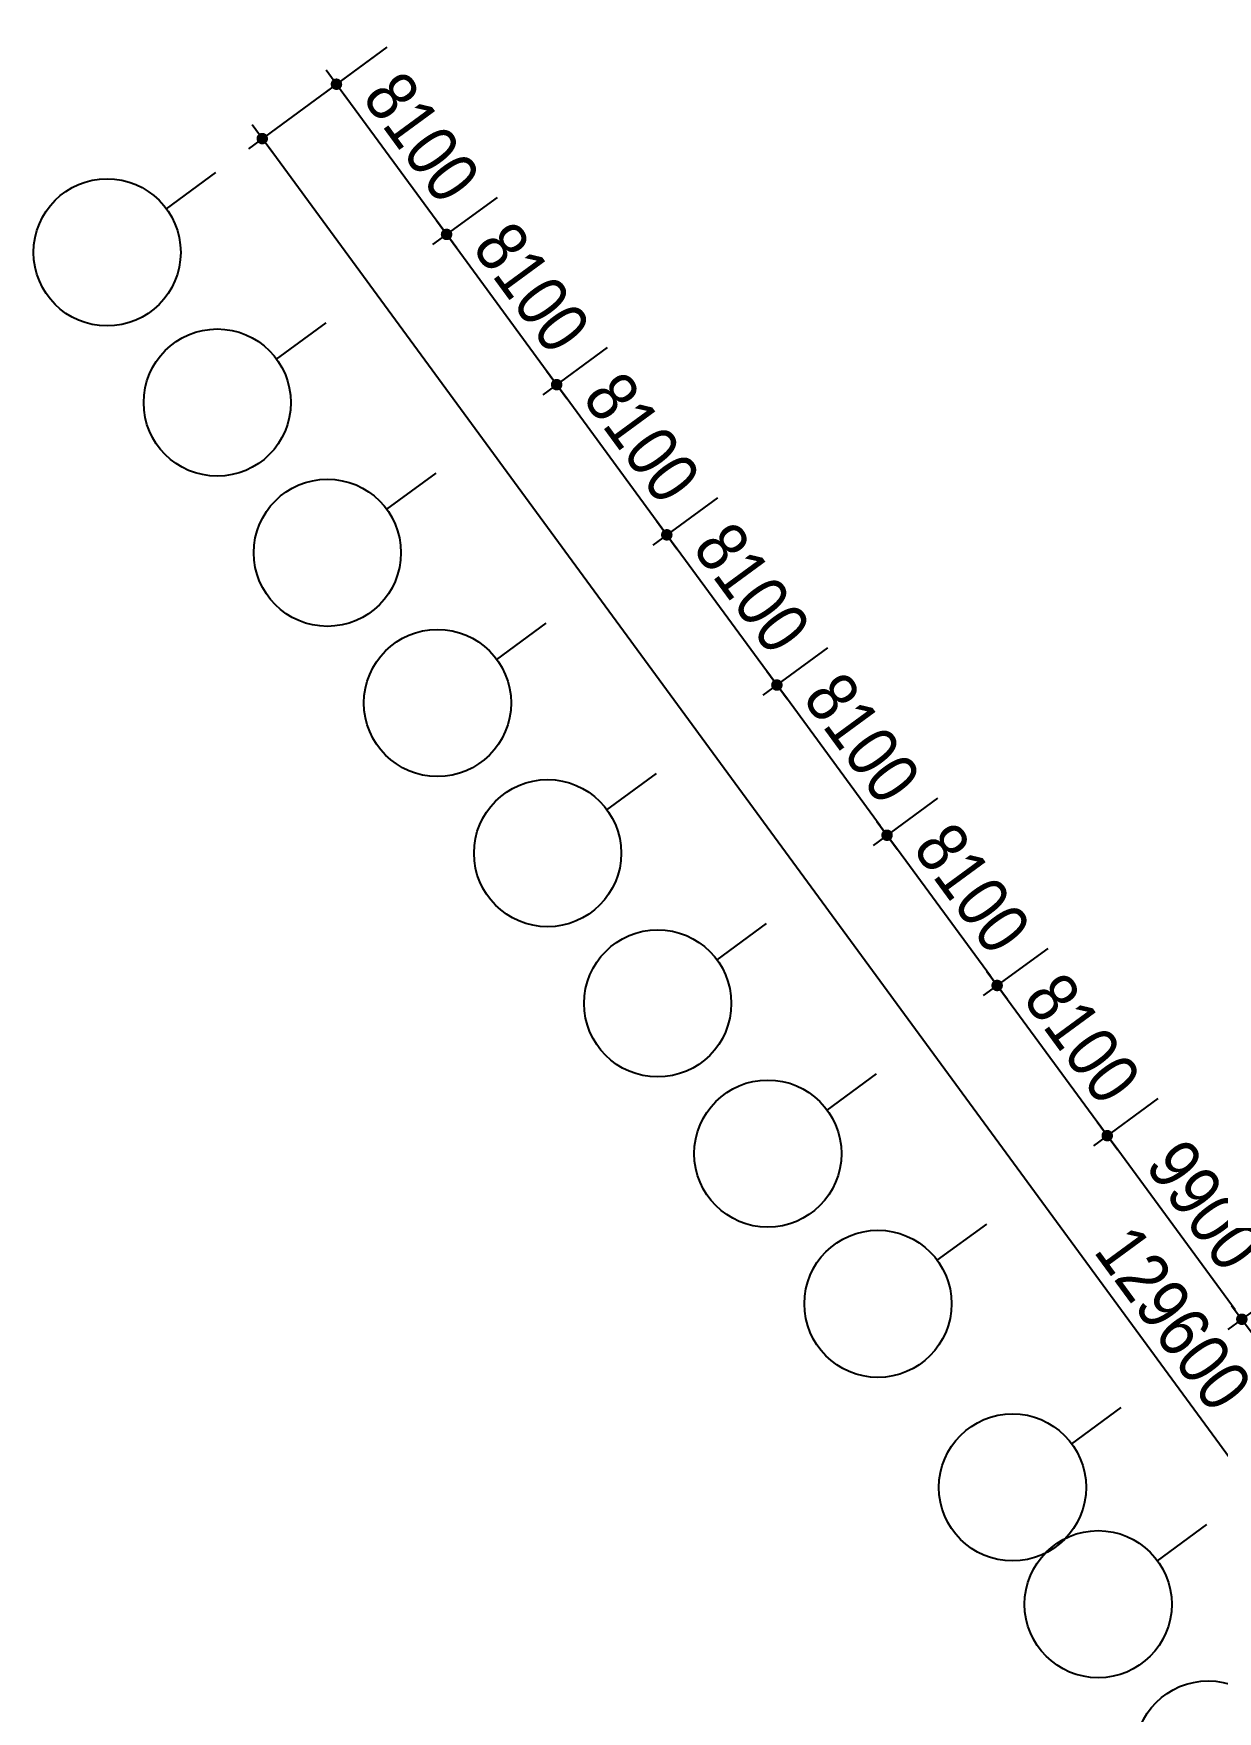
# Model space of a CAD drawing. Header units: millimetres. Extents: x 78082221 to 78451133, y -34402202 to -34172290.
# Drawn here: x 78082221 to 78133712, y -34351429 to -34278459 of the extents above; entities that cross this region are included whole.
import ezdxf

# ---------------------------------------------------------------- set-up
doc = ezdxf.new("R2010")
doc.units = ezdxf.units.MM
doc.header["$LTSCALE"] = 100
doc.header["$MEASUREMENT"] = 0
doc.header["$PDMODE"] = 1
doc.header["$PDSIZE"] = -3
doc.layers.get('0').update_dxf_attribs({"color": 2, "linetype": 'CONTINUOUS'})
doc.layers.get('Defpoints').update_dxf_attribs({"color": 142, "linetype": 'CONTINUOUS'})
doc.layers.add('Z', color=115, linetype='CONTINUOUS')
doc.styles.add('c-b2$0$맑은고딕', font='', dxfattribs={"width": 0.8})
doc.styles.add('돋움', font='', dxfattribs={"width": 0.9})
doc.styles.get('c-b2$0$맑은고딕').set_extended_font_data('Malgun Gothic')
doc.styles.get('돋움').set_extended_font_data('Dotum')
doc.dimstyles.new('c-b2$0$std_style', dxfattribs={"dimscale": 500, "dimtxt": 3, "dimasz": 1, "dimexe": 1.5, "dimexo": 2, "dimgap": 1, "dimtad": 1, "dimtoh": 1, "dimdec": 0, "dimzin": 0, "dimdsep": 46, "dimtxsty": 'c-b2$0$맑은고딕', "dimblk": 'c-b2$0$01420DDOT01', "dimcen": 2.5, "dimdle": 8, "dimclrd": 256, "dimclre": 256, "dimclrt": 256, "dimadec": 0, "dimazin": 0, "dimtfac": 1, "dimtdec": 0, "dimtix": 1, "dimtmove": 2, "dimatfit": 3, "dimldrblk": 'c-b2$0$_ClosedBlank', "dimfxl": 1, "dimtolj": 1, "dimtzin": 0, "dimlwd": -1, "dimlwe": -1, "dimarcsym": 0})

# ---------------------------------------------------------------- blocks, each defined once
blk = doc.blocks.new('c-b2$0$01420DDOT01')
blk.add_line((-1.5, 0), (1.5, 0))
at = {"const_width": 0.5}
blk.add_lwpolyline([(-0.25, 0, 1), (0.25, 0, 1)], format="xyb", close=True, dxfattribs=at)
blk = doc.blocks.new('*D93')
at = {"layer": 'Defpoints', "color": 0, "transparency": 16777216}
for p in [(78098400, -34278459), (78092168, -34283027), (78175028, -34382978)]:
    blk.add_point(p, dxfattribs=at)
at = {"layer": 'Z', "transparency": 16777216}
for p, q in [((78097593, -34279050), (78091563, -34283471)), ((78168501, -34387143), (78092464, -34283430)), ((78174221, -34383569), (78168192, -34387990))]:
    blk.add_line(p, q, dxfattribs=at)
for p, xscale, yscale, zscale, rotation in [((78092168, -34283027), 500, 500, 500, 126.2469342978897), ((78168796, -34387546), 499.9999999999999, 499.9999999999999, 499.9999999999999, 306.2469342978897)]:
    blk.add_blockref('c-b2$0$01420DDOT01', p, dxfattribs=dict(at, xscale=xscale, yscale=yscale, zscale=zscale, rotation=rotation))
at = {"layer": 'Z', "transparency": 16777216, "insert": (78131794, -34334325), "char_height": 2250, "attachment_point": 5, "rotation": 306.24693, "style": '돋움'}
blk.add_mtext('\\A1;129600', dxfattribs=at)
blk = doc.blocks.new('c-b2$0$_ClosedBlank')
at = {"color": 0, "linetype": 'ByBlock', "lineweight": -2}
for p, q in [((-1, 0.17), (0, 0)), ((-1, 0.17), (-1, -0.17)), ((0, 0), (-1, -0.17))]:
    blk.add_line(p, q, dxfattribs=at)
blk = doc.blocks.new('*D102')
at = {"layer": 'Defpoints', "color": 0, "transparency": 16777216}
for p in [(78131925, -34324186), (78128919, -34326389), (78137778, -34332170)]:
    blk.add_point(p, dxfattribs=at)
at = {"layer": 'Z', "transparency": 16777216}
for p, q in [((78131118, -34324777), (78128314, -34326833)), ((78134477, -34333970), (78129215, -34326792)), ((78136972, -34332761), (78134168, -34334817))]:
    blk.add_line(p, q, dxfattribs=at)
at = {"layer": 'Z', "transparency": 16777216, "xscale": 500, "yscale": 500, "zscale": 500}
for p, rotation in [((78128919, -34326389), 126.2469342978993), ((78134773, -34334373), 306.2469342978992)]:
    blk.add_blockref('c-b2$0$01420DDOT01', p, dxfattribs=dict(at, rotation=rotation))
at = {"layer": 'Z', "transparency": 16777216, "insert": (78133158, -34329420), "char_height": 2250, "attachment_point": 5, "rotation": 306.24693, "style": '돋움'}
blk.add_mtext('\\A1;9900', dxfattribs=at)
blk = doc.blocks.new('*D103')
at = {"layer": 'Defpoints', "color": 0, "transparency": 16777216}
for p in [(78127135, -34317653), (78124130, -34319857), (78131925, -34324186)]:
    blk.add_point(p, dxfattribs=at)
at = {"layer": 'Z', "transparency": 16777216}
for p, q in [((78126329, -34318245), (78123525, -34320300)), ((78128623, -34325986), (78124425, -34320260)), ((78131118, -34324777), (78128314, -34326833))]:
    blk.add_line(p, q, dxfattribs=at)
at = {"layer": 'Z', "transparency": 16777216, "xscale": 500.0000000000001, "yscale": 500.0000000000001, "zscale": 500.0000000000001}
for p, rotation in [((78124130, -34319857), 126.2469342979045), ((78128919, -34326389), 306.2469342979045)]:
    blk.add_blockref('c-b2$0$01420DDOT01', p, dxfattribs=dict(at, rotation=rotation))
at = {"layer": 'Z', "transparency": 16777216, "insert": (78127836, -34322161), "char_height": 2250, "attachment_point": 5, "rotation": 306.24693, "style": '돋움'}
blk.add_mtext('\\A1;8100', dxfattribs=at)
blk = doc.blocks.new('*D104')
at = {"layer": 'Defpoints', "color": 0, "transparency": 16777216}
for p in [(78122346, -34311121), (78119341, -34313324), (78127135, -34317653)]:
    blk.add_point(p, dxfattribs=at)
at = {"layer": 'Z', "transparency": 16777216}
for p, q in [((78121540, -34311712), (78118736, -34313768)), ((78123834, -34319454), (78119636, -34313728)), ((78126329, -34318245), (78123525, -34320300))]:
    blk.add_line(p, q, dxfattribs=at)
at = {"layer": 'Z', "transparency": 16777216, "xscale": 500.0000000000001, "yscale": 500.0000000000001, "zscale": 500.0000000000001}
for p, rotation in [((78119341, -34313324), 126.2469342979215), ((78124130, -34319857), 306.2469342979215)]:
    blk.add_blockref('c-b2$0$01420DDOT01', p, dxfattribs=dict(at, rotation=rotation))
at = {"layer": 'Z', "transparency": 16777216, "insert": (78123047, -34315629), "char_height": 2250, "attachment_point": 5, "rotation": 306.24693, "style": '돋움'}
blk.add_mtext('\\A1;8100', dxfattribs=at)
blk = doc.blocks.new('*D105')
at = {"layer": 'Defpoints', "color": 0, "transparency": 16777216}
for p in [(78117557, -34304588), (78114551, -34306792), (78122346, -34311121)]:
    blk.add_point(p, dxfattribs=at)
at = {"layer": 'Z', "transparency": 16777216}
for p, q in [((78116750, -34305180), (78113946, -34307235)), ((78119045, -34312921), (78114847, -34307195)), ((78121540, -34311712), (78118736, -34313768))]:
    blk.add_line(p, q, dxfattribs=at)
for p, xscale, yscale, zscale, rotation in [((78114551, -34306792), 500.0000000000001, 500.0000000000001, 500.0000000000001, 126.2469342978961), ((78119341, -34313324), 500, 500, 500, 306.2469342978961)]:
    blk.add_blockref('c-b2$0$01420DDOT01', p, dxfattribs=dict(at, xscale=xscale, yscale=yscale, zscale=zscale, rotation=rotation))
at = {"layer": 'Z', "transparency": 16777216, "insert": (78118258, -34309096), "char_height": 2250, "attachment_point": 5, "rotation": 306.24693, "style": '돋움'}
blk.add_mtext('\\A1;8100', dxfattribs=at)
blk = doc.blocks.new('*D106')
at = {"layer": 'Defpoints', "color": 0, "transparency": 16777216}
for p in [(78107978, -34291523), (78104973, -34293727), (78112768, -34298056)]:
    blk.add_point(p, dxfattribs=at)
at = {"layer": 'Z', "transparency": 16777216}
for p, q in [((78107172, -34292115), (78104368, -34294170)), ((78109466, -34299856), (78105268, -34294130)), ((78111961, -34298647), (78109157, -34300703))]:
    blk.add_line(p, q, dxfattribs=at)
at = {"layer": 'Z', "transparency": 16777216, "xscale": 499.9999999999999, "yscale": 499.9999999999999, "zscale": 499.9999999999999}
for p, rotation in [((78104973, -34293727), 126.2469342978676), ((78109762, -34300259), 306.2469342978677)]:
    blk.add_blockref('c-b2$0$01420DDOT01', p, dxfattribs=dict(at, rotation=rotation))
at = {"layer": 'Z', "transparency": 16777216, "insert": (78108679, -34296031), "char_height": 2250, "attachment_point": 5, "rotation": 306.24693, "style": '돋움'}
blk.add_mtext('\\A1;8100', dxfattribs=at)
blk = doc.blocks.new('*D107')
at = {"layer": 'Defpoints', "color": 0, "transparency": 16777216}
for p in [(78103189, -34284991), (78100184, -34287194), (78107978, -34291523)]:
    blk.add_point(p, dxfattribs=at)
at = {"layer": 'Z', "transparency": 16777216}
for p, q in [((78102383, -34285582), (78099579, -34287638)), ((78104677, -34293324), (78100479, -34287598)), ((78107172, -34292115), (78104368, -34294170))]:
    blk.add_line(p, q, dxfattribs=at)
at = {"layer": 'Z', "transparency": 16777216, "xscale": 500.0000000000001, "yscale": 500.0000000000001, "zscale": 500.0000000000001}
for p, rotation in [((78100184, -34287194), 126.2469342979045), ((78104973, -34293727), 306.2469342979045)]:
    blk.add_blockref('c-b2$0$01420DDOT01', p, dxfattribs=dict(at, rotation=rotation))
at = {"layer": 'Z', "transparency": 16777216, "insert": (78103890, -34289499), "char_height": 2250, "attachment_point": 5, "rotation": 306.24693, "style": '돋움'}
blk.add_mtext('\\A1;8100', dxfattribs=at)
blk = doc.blocks.new('*D108')
at = {"layer": 'Defpoints', "color": 0, "transparency": 16777216}
for p in [(78098400, -34278459), (78095394, -34280662), (78103189, -34284991)]:
    blk.add_point(p, dxfattribs=at)
at = {"layer": 'Z', "transparency": 16777216}
for p, q in [((78097593, -34279050), (78094789, -34281105)), ((78099888, -34286791), (78095690, -34281065)), ((78102383, -34285582), (78099579, -34287638))]:
    blk.add_line(p, q, dxfattribs=at)
at = {"layer": 'Z', "transparency": 16777216, "xscale": 500, "yscale": 500, "zscale": 500}
for p, rotation in [((78095394, -34280662), 126.2469342978734), ((78100184, -34287194), 306.2469342978734)]:
    blk.add_blockref('c-b2$0$01420DDOT01', p, dxfattribs=dict(at, rotation=rotation))
at = {"layer": 'Z', "transparency": 16777216, "insert": (78099101, -34282967), "char_height": 2250, "attachment_point": 5, "rotation": 306.24693, "style": '돋움'}
blk.add_mtext('\\A1;8100', dxfattribs=at)
blk = doc.blocks.new('*D109')
at = {"layer": 'Defpoints', "color": 0, "transparency": 16777216}
for p in [(78112768, -34298056), (78109762, -34300259), (78117557, -34304588)]:
    blk.add_point(p, dxfattribs=at)
at = {"layer": 'Z', "transparency": 16777216}
for p, q in [((78111961, -34298647), (78109157, -34300703)), ((78114256, -34306389), (78110058, -34300663)), ((78116750, -34305180), (78113946, -34307235))]:
    blk.add_line(p, q, dxfattribs=at)
for p, xscale, yscale, zscale, rotation in [((78109762, -34300259), 499.9999999999999, 499.9999999999999, 499.9999999999999, 126.2469342978507), ((78114551, -34306792), 500, 500, 500, 306.2469342978507)]:
    blk.add_blockref('c-b2$0$01420DDOT01', p, dxfattribs=dict(at, xscale=xscale, yscale=yscale, zscale=zscale, rotation=rotation))
at = {"layer": 'Z', "transparency": 16777216, "insert": (78113468, -34302564), "char_height": 2250, "attachment_point": 5, "rotation": 306.24693, "style": '돋움'}
blk.add_mtext('\\A1;8100', dxfattribs=at)

msp = doc.modelspace()

# ---------------------------------------------------------------- linework, layer by layer
at = {"layer": 'Z'}
for p, q in [((78088001.6, -34286082, 0), (78090152.2, -34284505.3, 0)), ((78092790.8, -34292614.4, 0), (78094941.4, -34291037.7, 0)), ((78097580.1, -34299146.9, 0), (78099730.7, -34297570.2, 0)), ((78102369.3, -34305679.4, 0), (78104519.9, -34304102.6, 0)), ((78107158.6, -34312211.8, 0), (78109309.2, -34310635.1, 0)), ((78111947.9, -34318744.3, 0), (78114098.5, -34317167.6, 0)), ((78116737.1, -34325276.7, 0), (78118887.7, -34323700, 0)), ((78121526.4, -34331809.2, 0), (78123677, -34330232.5, 0)), ((78127379.9, -34339793.3, 0), (78129530.5, -34338216.6, 0)), ((78131104.9, -34344874.1, 0), (78133255.5, -34343297.4, 0))]:
    msp.add_line(p, q, dxfattribs=at)
for centre in [(78085420.8, -34287974, 0), (78090210.1, -34294506.5, 0), (78094999.4, -34301039, 0), (78099788.6, -34307571.4, 0), (78104577.9, -34314103.9, 0), (78109367.1, -34320636.3, 0), (78114156.4, -34327168.8, 0), (78118945.6, -34333701.2, 0), (78124799.2, -34341685.4, 0), (78128524.2, -34346766.2, 0), (78133313.4, -34353298.6, 0)]:
    msp.add_circle(centre, 3200, dxfattribs=at)

# ---------------------------------------------------------------- dimensions: what is measured, and where the dimension line sits
for base, p1, p2, picture, middle in [((78092168.4, -34283027.1, 0), (78175028, -34382977.8), (78098399.8, -34278458.5), '*D93', (78131794.2, -34334325.1, 0)), ((78095394.3, -34280662, 0), (78103189.1, -34284991), (78098399.8, -34278458.5), '*D108', (78099100.6, -34282966.6, 0)), ((78100183.5, -34287194.5, 0), (78107978.3, -34291523.4), (78103189.1, -34284991), '*D107', (78103889.9, -34289499, 0)), ((78104972.8, -34293727, 0), (78112767.6, -34298055.9), (78107978.3, -34291523.4), '*D106', (78108679.2, -34296031.5, 0)), ((78109762, -34300259.4, 0), (78117556.9, -34304588.3), (78112767.6, -34298055.9), '*D109', (78113468.4, -34302563.9, 0)), ((78114551.3, -34306791.9, 0), (78122346.1, -34311120.8), (78117556.9, -34304588.3), '*D105', (78118257.7, -34309096.4, 0)), ((78119340.6, -34313324.3, 0), (78127135.4, -34317653.3), (78122346.1, -34311120.8), '*D104', (78123046.9, -34315628.8, 0)), ((78124129.8, -34319856.8, 0), (78131924.6, -34324185.7), (78127135.4, -34317653.3), '*D103', (78127836.2, -34322161.3, 0)), ((78128919.1, -34326389.2, 0), (78137778.2, -34332169.8), (78131924.6, -34324185.7), '*D102', (78133157.6, -34329419.6, 0))]:
    dim = msp.add_linear_dim(base=base, p1=p1, p2=p2, angle=126.246934, dimstyle='c-b2$0$std_style', override={"dimtxt": 4.5, "dimtxsty": '돋움'}, dxfattribs=at)
    dim.commit()
    dim.dimension.update_dxf_attribs({"geometry": picture, "text_midpoint": middle})

doc.saveas('drawing.dxf')
